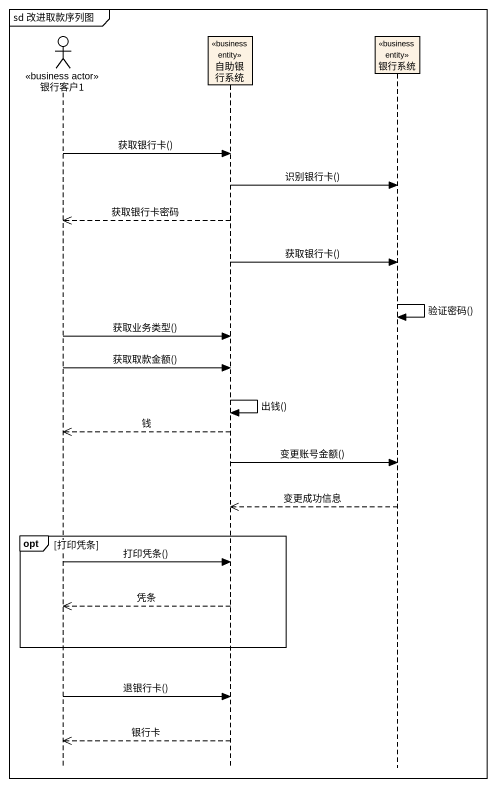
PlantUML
@startuml
mainframe sd 改进取款序列图
hide footbox
actor 银行客户1 <<business actor>>
participant 自助银行系统 <<business entity>>
participant 银行系统 <<business entity>>

银行客户1 -> 自助银行系统 : 获取银行卡()
自助银行系统 -> 银行系统 : 识别银行卡()
自助银行系统 -->> 银行客户1 : 获取银行卡密码
自助银行系统 -> 银行系统 : 获取银行卡()
银行系统 -> 银行系统 : 验证密码()
银行客户1 -> 自助银行系统 : 获取业务类型()
银行客户1 -> 自助银行系统 : 获取取款金额()
自助银行系统 -> 自助银行系统 : 出钱()
自助银行系统 -->> 银行客户1 : 钱
自助银行系统 -> 银行系统 : 变更账号金额()
银行系统 -->> 自助银行系统 : 变更成功信息
opt 打印凭条
  银行客户1 -> 自助银行系统 : 打印凭条()
  自助银行系统 -->> 银行客户1 : 凭条
end
银行客户1 -> 自助银行系统 : 退银行卡()
自助银行系统 -->> 银行客户1 : 银行卡
@enduml
